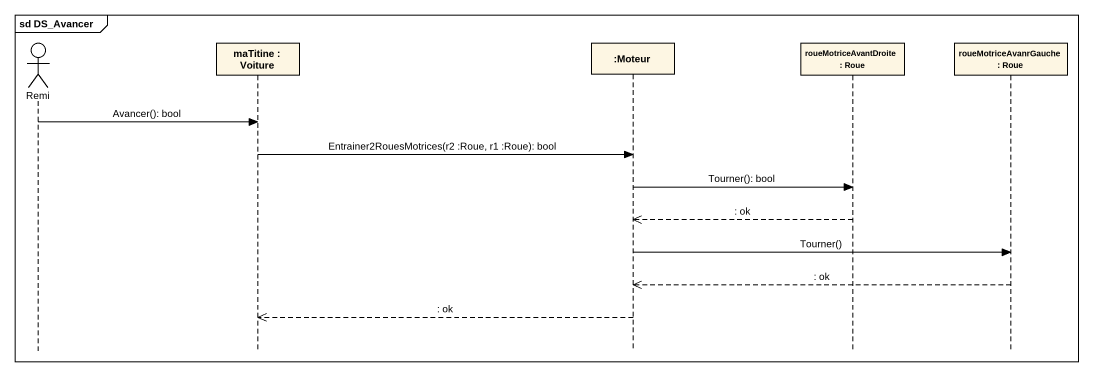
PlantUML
@startuml
mainframe sd DS_Avancer
hide footbox
actor Remi
participant "maTitine : Voiture" as maTitine
participant ":Moteur" as Moteur
participant "roueMotriceAvantDroite : Roue" as roueMotriceAvantDroite
participant "roueMotriceAvanrGauche : Roue" as roueMotriceAvanrGauche

Remi -> maTitine : Avancer(): bool
maTitine -> Moteur : Entrainer2RouesMotrices(r2 :Roue, r1 :Roue): bool
Moteur -> roueMotriceAvantDroite : Tourner(): bool
roueMotriceAvantDroite -->> Moteur : : ok
Moteur -> roueMotriceAvanrGauche : Tourner()
roueMotriceAvanrGauche -->> Moteur : : ok
Moteur -->> maTitine : : ok
@enduml
